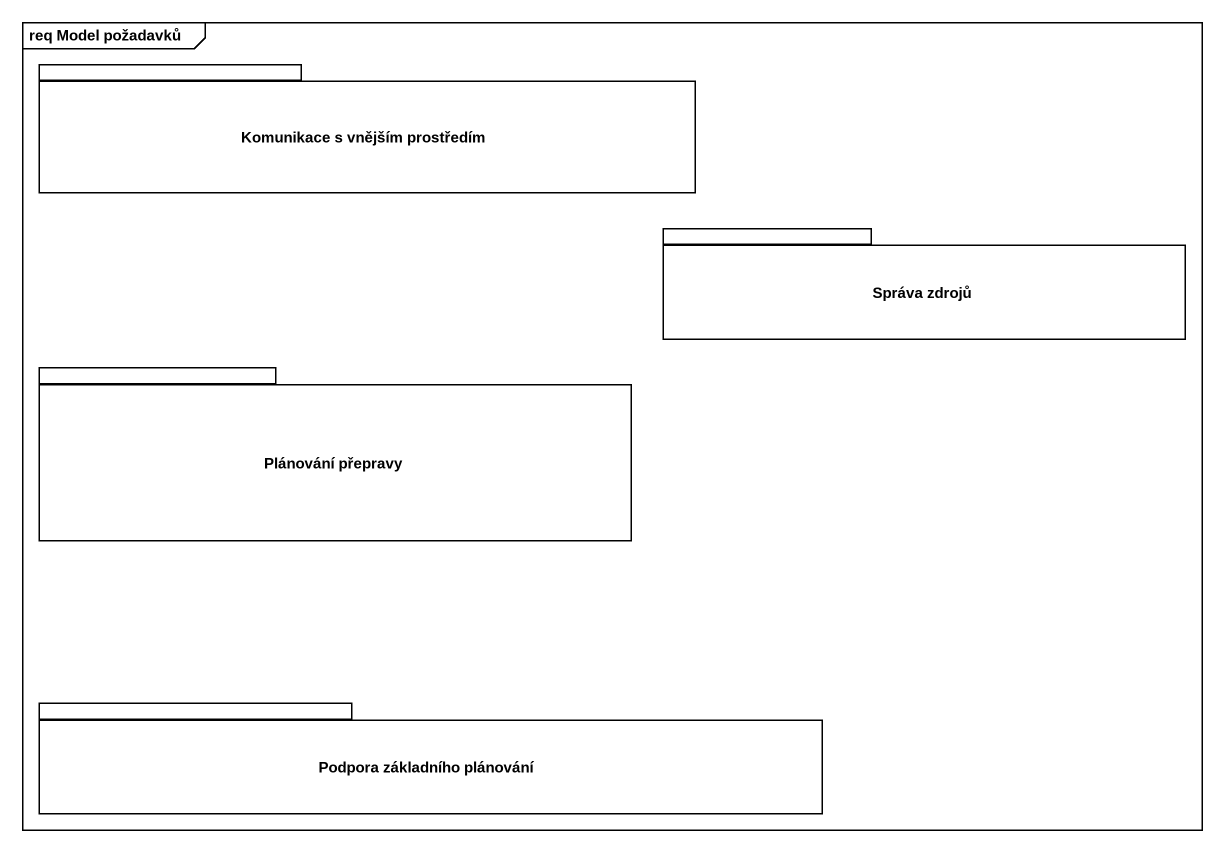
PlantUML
@startuml
mainframe req Model požadavků
package "Komunikace s vnějším prostředím" as Komunikace_s_vnějším {
}
package "Správa zdrojů" as Správa_zdrojů {
}
package "Plánování přepravy" as Plánování_přepravy {
}
package "Podpora základního plánování" as Podpora_základního_plánování {
}
@enduml
